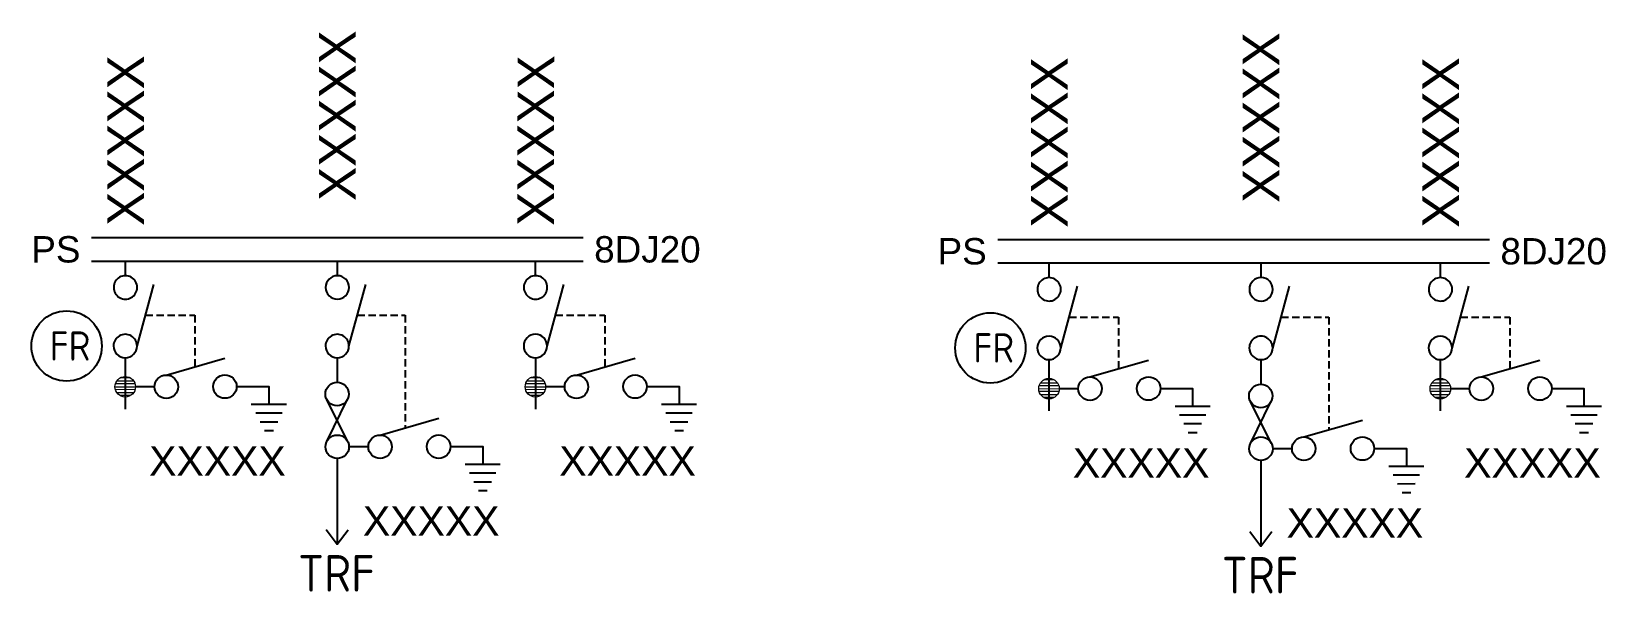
# Model space of a CAD drawing. Header units: metres. Extents: x 294052 to 294159, y 6261436 to 6261475.
import ezdxf
from ezdxf.enums import TextEntityAlignment as Align

# ---------------------------------------------------------------- set-up
doc = ezdxf.new("R2010")
doc.units = ezdxf.units.M
for name, pattern in [('A', [0]), ('CENTERX2', [4, 2.5, -0.5, 0.5, -0.5]), ('DASHED', [0.75, 0.5, -0.25])]:
    doc.linetypes.add(name, pattern=pattern)
doc.layers.get('0').update_dxf_attribs({"color": 6})
doc.layers.add('Equip_HV_NEW', color=2, linetype='Continuous')
doc.styles.add('ARIAL', font='arial.ttf', dxfattribs={"height": 2})
doc.styles.add('iecISOCP', font='isocp.shx')
doc.styles.add('IESYMBOL1', font='isocp.shx')
doc.styles.get("Standard").update_dxf_attribs({"font": 'arial.ttf'})
doc.styles.add('SWG_LABEL', font='arial.ttf')
doc.styles.add('SWITCH_LABEL', font='arial.ttf', dxfattribs={"height": 2.5})

# ---------------------------------------------------------------- blocks, each defined once
blk = doc.blocks.new('SWG_SIE_TRF_NOES_NEW')
for p, q in [((7.007658981188779, 0.8014608589687242), (2.793407146640941, 1.949244011769732)), ((14.67871131381024, -0.000154914623181845), (20.53624190852938, -0.003522303236566091))]:
    blk.add_line(p, q)
at = {"linetype": 'DASHED'}
blk.add_lwpolyline([(4.900533095148225, 1.375352433359253), (4.900533095148225, 4.637579394272062), (12.60922492078097, 4.637579394272059)], dxfattribs=at)
for points in [[(2.199890648897632, 0.01142022152880173), (1.199890648897632, 0.01142022152880173)], [(19.53601361670204, -0.7532178181157586), (20.53624190852938, -0.003522303236566091), (19.53647029240139, 0.7467821125515846)], [(7.799878686168153, -0.0001549146231738519), (9.452547423008419, -0.0001549146231804249)]]:
    blk.add_lwpolyline(points)
for points in [[(2.998235349059836, -0.7902316603176516, 1), (3.001542530744086, 0.8097649216910057, 1)], [(6.998226804161117, -0.7984996145864827, 1), (7.001533986204844, 0.8014969673838621, 1)]]:
    blk.add_lwpolyline(points, format="xyb", close=True)
at = {"flags": 1}
blk.add_attdef('Z', (0, 0), '', height=0.2, dxfattribs=at)
at = {"style": 'SWITCH_LABEL', "flags": 9}
blk.add_attdef('STREET_CODE', text='', height=0.2, dxfattribs=at).set_placement((0, -0.2), align=Align.MIDDLE_LEFT)
at = {"flags": 9}
for tag, p in [('SUBURB', (0, -1)), ('ORIENTATION', (0, -0.4)), ('USAGE', (0, -0.8)), ('PARENT', (0, -0.6000000000000001)), ('STREETNAME', (0, -1.2)), ('LOCATION', (0, -1.4)), ('NOTES', (0, -1.6))]:
    blk.add_attdef(tag, text='', height=0.2, dxfattribs=at).set_placement(p, align=Align.MIDDLE_LEFT)
blk = doc.blocks.new('SWG_FUSE_NEW')
for points in [[(1.151018349648275, 0.7179418992210115), (4.044335352119365, -0.7061689954979291)], [(1.16010596093279, -0.7153053723340638), (4.044335352119365, 0.7271212708662621)]]:
    blk.add_lwpolyline(points)
for centre in [(0.7999994521959453, -0.0009362084101436469), (4.399890907674916, 0.01047613768416639)]:
    blk.add_circle(centre, 0.8)
blk = doc.blocks.new('SWG_SIE_TRF_NEW')
at = {"linetype": 'CENTERX2'}
blk.add_blockref('SWG_SIE_TRF_NOES_NEW', (3.051354724448174e-10, 2.20019558128115e-11), dxfattribs=at)
at = {"linetype": 'CENTERX2', "rotation": 180}
blk.add_blockref('SWG_FUSE_NEW', (14.67871131411538, -0.0001549146011798896), dxfattribs=at)
at = {"style": 'IESYMBOL1'}
blk.add_text('TRF', height=2.5, rotation=89.98255627774458, dxfattribs=at).set_placement((22.51453698722709, -0.05466478420430709), align=Align.MIDDLE_CENTER)
blk = doc.blocks.new('SWG_SIE_SU_NEW')
blk.add_line((5.807768332291147, 0.7900406374399225), (1.59351649774331, 1.937823790240929))
at = {"linetype": 'A', "lineweight": 0}
for p, q in [((7.980944807652106, 0.3469309391532249), (7.979888787815662, -0.3683052812858865)), ((8.179566227182306, -0.5842123326245021), (8.181258932617977, 0.5622474177934187)), ((8.381399027751216, 0.6590170241202937), (8.379419696860207, -0.6815725146616387)), ((8.579380620100192, -0.7115727819431799), (8.581447667564122, 0.6884266920707613)), ((8.781402137538334, 0.6594734354563538), (8.77941971493712, -0.683210101039033)), ((8.979565745098178, -0.5878385049918462), (8.981265671906637, 0.5635122400846182)), ((9.180948128289144, 0.3510031850139228), (9.179874851571629, -0.3759210226843051))]:
    blk.add_line(p, q, dxfattribs=at)
at = {"linetype": 'DASHED'}
blk.add_lwpolyline([(3.700642415017228, 1.363932213840426), (3.700642415017228, 4.733083658538645), (7.222083656743507, 4.733083658538644)], dxfattribs=at)
for points in [[(1, -1.618442792977737e-16), (0, 0)], [(6.599988037270521, -0.0115751361519765), (10.09998803727052, -0.01157513615197741)]]:
    blk.add_lwpolyline(points)
for points in [[(1.798344700162205, -0.8016518818464536, 1), (1.801651881846454, 0.7983447001622035, 1)], [(5.798336155263486, -0.8099198361152853, 1), (5.801643337307213, 0.7900767458550595, 1)]]:
    blk.add_lwpolyline(points, format="xyb", close=True)
at = {"linetype": 'A', "lineweight": 0}
blk.add_circle((8.582169142749542, -0.01157513615197736), 0.700001, dxfattribs=at)
at = {"style": 'SWG_LABEL', "flags": 8}
blk.add_attdef('ASSET_NUM', text='', height=2.5, rotation=179.9543738355393, dxfattribs=at).set_placement((-2.400000014549337, 0.01157541019216834), align=Align.MIDDLE_LEFT)
at = {"flags": 1}
blk.add_attdef('Z', (0, 0), '', height=0.2, dxfattribs=at)
at = {"style": 'SWITCH_LABEL', "flags": 9}
blk.add_attdef('STREET_CODE', text='', height=0.2, dxfattribs=at).set_placement((0, 0), align=Align.MIDDLE_LEFT)
at = {"flags": 9}
for tag, p in [('SUBURB', (0, -0.8)), ('STREETNAME', (0, -1)), ('ORIENTATION', (0, -0.2)), ('USAGE', (0, -0.6000000000000001)), ('PARENT', (0, -0.4)), ('LOCATION', (0, -1.2)), ('NOTES', (0, -1.4))]:
    blk.add_attdef(tag, text='', height=0.2, dxfattribs=at).set_placement(p, align=Align.MIDDLE_LEFT)
blk = doc.blocks.new('SWG_SIE_ES_NEW')
for p, q in [((-5.792573390237521, 0.7785018756985664), (-1.792581934772898, 1.926248920150101)), ((0.01155033355462343, -1.211572306434391), (2.411545206996379, -1.206611533794785)), ((0.312789886462269, -1.810950927989324), (2.112786040845094, -1.807230348436861)), ((0.614029438438592, -2.410329549660673), (1.814026875625131, -2.407849163428182)), ((0.9152689913462376, -3.00970817139023), (1.515267709473846, -3.008467978361296))]:
    blk.add_line(p, q)
for points in [[(-5.789266208186746, -0.8214947069063783, -1), (-5.792573390237521, 0.7785018756985664, -1)], [(-1.789274753071368, -0.8132267519831657, -1), (-1.792581934772898, 0.7867698296904564, -1)]]:
    blk.add_lwpolyline(points, format="xyb", close=True)
for points in [[(-6.590918090194464, -0.02315000630915165), (-7.890917090194463, -0.02315000630915165)], [(-0.9909300529398024, -0.01157486997544765), (1.211547769838344, -0.01157486997544765), (1.211547769838344, -1.209091920115491)]]:
    blk.add_lwpolyline(points)
at = {"flags": 1}
blk.add_attdef('Z', (0, 0), '', height=0.2, dxfattribs=at)
at = {"style": 'SWITCH_LABEL', "flags": 9}
blk.add_attdef('STREET_CODE', text='', height=0.2, dxfattribs=at).set_placement((0, -0.2000000001862645), align=Align.MIDDLE_LEFT)
at = {"flags": 9}
for tag, p in [('SUBURB', (0, -1)), ('ORIENTATION', (0, -0.400000000372529)), ('USAGE', (0, -0.7999999998137355)), ('PARENT', (0, -0.599999999627471)), ('STREETNAME', (0, -1.200000000186265)), ('LOCATION', (0, -1.400000000372529)), ('NOTES', (0, -1.599999999627471))]:
    blk.add_attdef(tag, text='', height=0.2, dxfattribs=at).set_placement(p, align=Align.MIDDLE_LEFT)
at = {"style": 'ARIAL', "flags": 8}
blk.add_attdef('ASSET_NUM', text='', height=2, dxfattribs=at).set_placement((14.29585591354407, -5.086180710174744), align=Align.MIDDLE_RIGHT)
blk = doc.blocks.new('FAULT_INDIC_SE')
blk.add_circle((0, 0), 2.4)
at = {"insert": (-1.151798744079314, 1.002311643711891), "char_height": 2, "width": 2.704225216971281, "attachment_point": 1, "style": 'iecISOCP'}
blk.add_mtext('FR', dxfattribs=at)
blk = doc.blocks.new('*U19')
for p, q in [((-1.600000000000001, 2.220446049250313e-16), (-1.600000000000001, 33.54890314409276)), ((-8.881784197001252e-16, 2.6107588313450966e-17), (-8.881784197001252e-16, 33.54890314409276))]:
    blk.add_line(p, q)
at = {"style": 'ARIAL'}
blk.add_attdef('SWG_TYPE', text='', height=1.8, rotation=90, dxfattribs=at).set_placement((-0.7999999999999978, 34.29359881476941), align=Align.MIDDLE_LEFT)
blk.add_attdef('SUB_TYPE', text='', height=1.8, rotation=90, dxfattribs=at).set_placement((-0.8000000000000003, -0.7573673738163151), align=Align.MIDDLE_RIGHT)
blk = doc.blocks.new('*U30')
at = {"layer": 'Equip_HV_NEW', "linetype": 'CENTERX2'}
ref = blk.add_blockref('SWG_SIE_TRF_NEW', (18.55983488634229, 1.199745342135429), dxfattribs=dict(at, rotation=270))
ref.add_attrib('ASSET_NUM', 'XXXXX', dxfattribs={"layer": '0', "height": 2.5, "rotation": 89.95437383461827, "style": 'SWG_LABEL'}).set_placement((18.55983488634229, 4.099757666699588), align=Align.MIDDLE_LEFT)
at = {"layer": 'Equip_HV_NEW'}
ref = blk.add_blockref('SWG_SIE_SU_NEW', (4.106964930891991, 0), dxfattribs=dict(at, rotation=270))
ref.add_attrib('ASSET_NUM', 'XXXXX', dxfattribs={"layer": '0', "height": 2.5, "rotation": 89.95437383461827, "style": 'SWG_LABEL'}).set_placement((4.118540341034532, 2.400000014342368), align=Align.MIDDLE_LEFT)
ref = blk.add_blockref('SWG_SIE_SU_NEW', (30.80773849412799, 0), dxfattribs=dict(at, rotation=270))
ref.add_attrib('ASSET_NUM', 'XXXXX', dxfattribs={"layer": '0', "height": 2.5, "rotation": 89.95437383461827, "style": 'SWG_LABEL'}).set_placement((30.81931390240788, 2.400000014342368), align=Align.MIDDLE_LEFT)
at = {"layer": 'Equip_HV_NEW', "linetype": 'CENTERX2', "rotation": 270}
blk.add_blockref('*U19', (0.6067291293293238, -0.0001453072763979435), dxfattribs=at).add_auto_attribs({'SUB_TYPE': 'PS', 'SWG_TYPE': '8DJ20'})
at = {"layer": 'Equip_HV_NEW', "linetype": 'CENTERX2'}
blk.add_blockref('FAULT_INDIC_SE', (0.09704338572919369, -5.799989745952189), dxfattribs=at)
at = {"layer": 'Equip_HV_NEW'}
ref = blk.add_blockref('SWG_SIE_ES_NEW', (12.68630871362984, -8.55829766113311), dxfattribs=at)
ref.add_attrib('ASSET_NUM', 'XXXXX', dxfattribs={"layer": '0', "height": 2, "style": 'ARIAL'}).set_placement((15.04183141887188, -13.64447837136686), align=Align.MIDDLE_RIGHT)
ref = blk.add_blockref('SWG_SIE_ES_NEW', (39.38708227500319, -8.55829766113311), dxfattribs=at)
ref.add_attrib('ASSET_NUM', 'XXXXX', dxfattribs={"layer": '0', "height": 2, "style": 'ARIAL'}).set_placement((41.74260498024523, -13.64447837136686), align=Align.MIDDLE_RIGHT)
ref = blk.add_blockref('SWG_SIE_ES_NEW', (27.27289996854961, -12.65581651311368), dxfattribs=at)
ref.add_attrib('ASSET_NUM', 'XXXXX', dxfattribs={"layer": '0', "height": 2, "style": 'ARIAL'}).set_placement((29.628422671929, -17.74199722334743), align=Align.MIDDLE_RIGHT)

msp = doc.modelspace()

# ---------------------------------------------------------------- block references
at = {"linetype": 'CENTERX2'}
msp.add_blockref('*U30', (294117.1456832499, 6261458.92038522), dxfattribs=at)
at = {"layer": 'Equip_HV_NEW', "linetype": 'CENTERX2'}
ref = msp.add_blockref('SWG_SIE_TRF_NEW', (294072.678937237, 6261460.251447516), dxfattribs=dict(at, rotation=270))
ref.add_attrib('ASSET_NUM', 'XXXXX', dxfattribs={"layer": '0', "height": 2.5, "rotation": 89.95437383461827, "style": 'SWG_LABEL'}).set_placement((294072.678937237, 6261463.15145984), align=Align.MIDDLE_LEFT)
at = {"layer": 'Equip_HV_NEW'}
ref = msp.add_blockref('SWG_SIE_SU_NEW', (294058.2260672823, 6261459.051702173), dxfattribs=dict(at, rotation=270))
ref.add_attrib('ASSET_NUM', 'XXXXX', dxfattribs={"layer": '0', "height": 2.5, "rotation": 89.95437383461827, "style": 'SWG_LABEL'}).set_placement((294058.2376426925, 6261461.451702188), align=Align.MIDDLE_LEFT)
ref = msp.add_blockref('SWG_SIE_SU_NEW', (294086.2104982701, 6261459.051702173), dxfattribs=dict(at, rotation=270))
ref.add_attrib('ASSET_NUM', 'XXXXX', dxfattribs={"layer": '0', "height": 2.5, "rotation": 89.95437383461827, "style": 'SWG_LABEL'}).set_placement((294086.2220736803, 6261461.451702188), align=Align.MIDDLE_LEFT)
at = {"layer": 'Equip_HV_NEW', "linetype": 'CENTERX2', "rotation": 270}
msp.add_blockref('*U19', (294055.9159058865, 6261459.051556867), dxfattribs=at).add_auto_attribs({'SUB_TYPE': 'PS', 'SWG_TYPE': '8DJ20'})
at = {"layer": 'Equip_HV_NEW', "linetype": 'CENTERX2'}
msp.add_blockref('FAULT_INDIC_SE', (294054.2161457372, 6261453.251712427), dxfattribs=at)
at = {"layer": 'Equip_HV_NEW'}
ref = msp.add_blockref('SWG_SIE_ES_NEW', (294066.8054110646, 6261450.493404512), dxfattribs=at)
ref.add_attrib('ASSET_NUM', 'XXXXX', dxfattribs={"layer": '0', "height": 2, "style": 'ARIAL'}).set_placement((294069.1609337695, 6261445.407223802), align=Align.MIDDLE_RIGHT)
ref = msp.add_blockref('SWG_SIE_ES_NEW', (294094.7898420523, 6261450.493404512), dxfattribs=at)
ref.add_attrib('ASSET_NUM', 'XXXXX', dxfattribs={"layer": '0', "height": 2, "style": 'ARIAL'}).set_placement((294097.1453647572, 6261445.407223802), align=Align.MIDDLE_RIGHT)
ref = msp.add_blockref('SWG_SIE_ES_NEW', (294081.3920023189, 6261446.39588566), dxfattribs=at)
ref.add_attrib('ASSET_NUM', 'XXXXX', dxfattribs={"layer": '0', "height": 2, "style": 'ARIAL'}).set_placement((294083.7475250238, 6261441.30970495), align=Align.MIDDLE_RIGHT)

doc.saveas('drawing.dxf')
